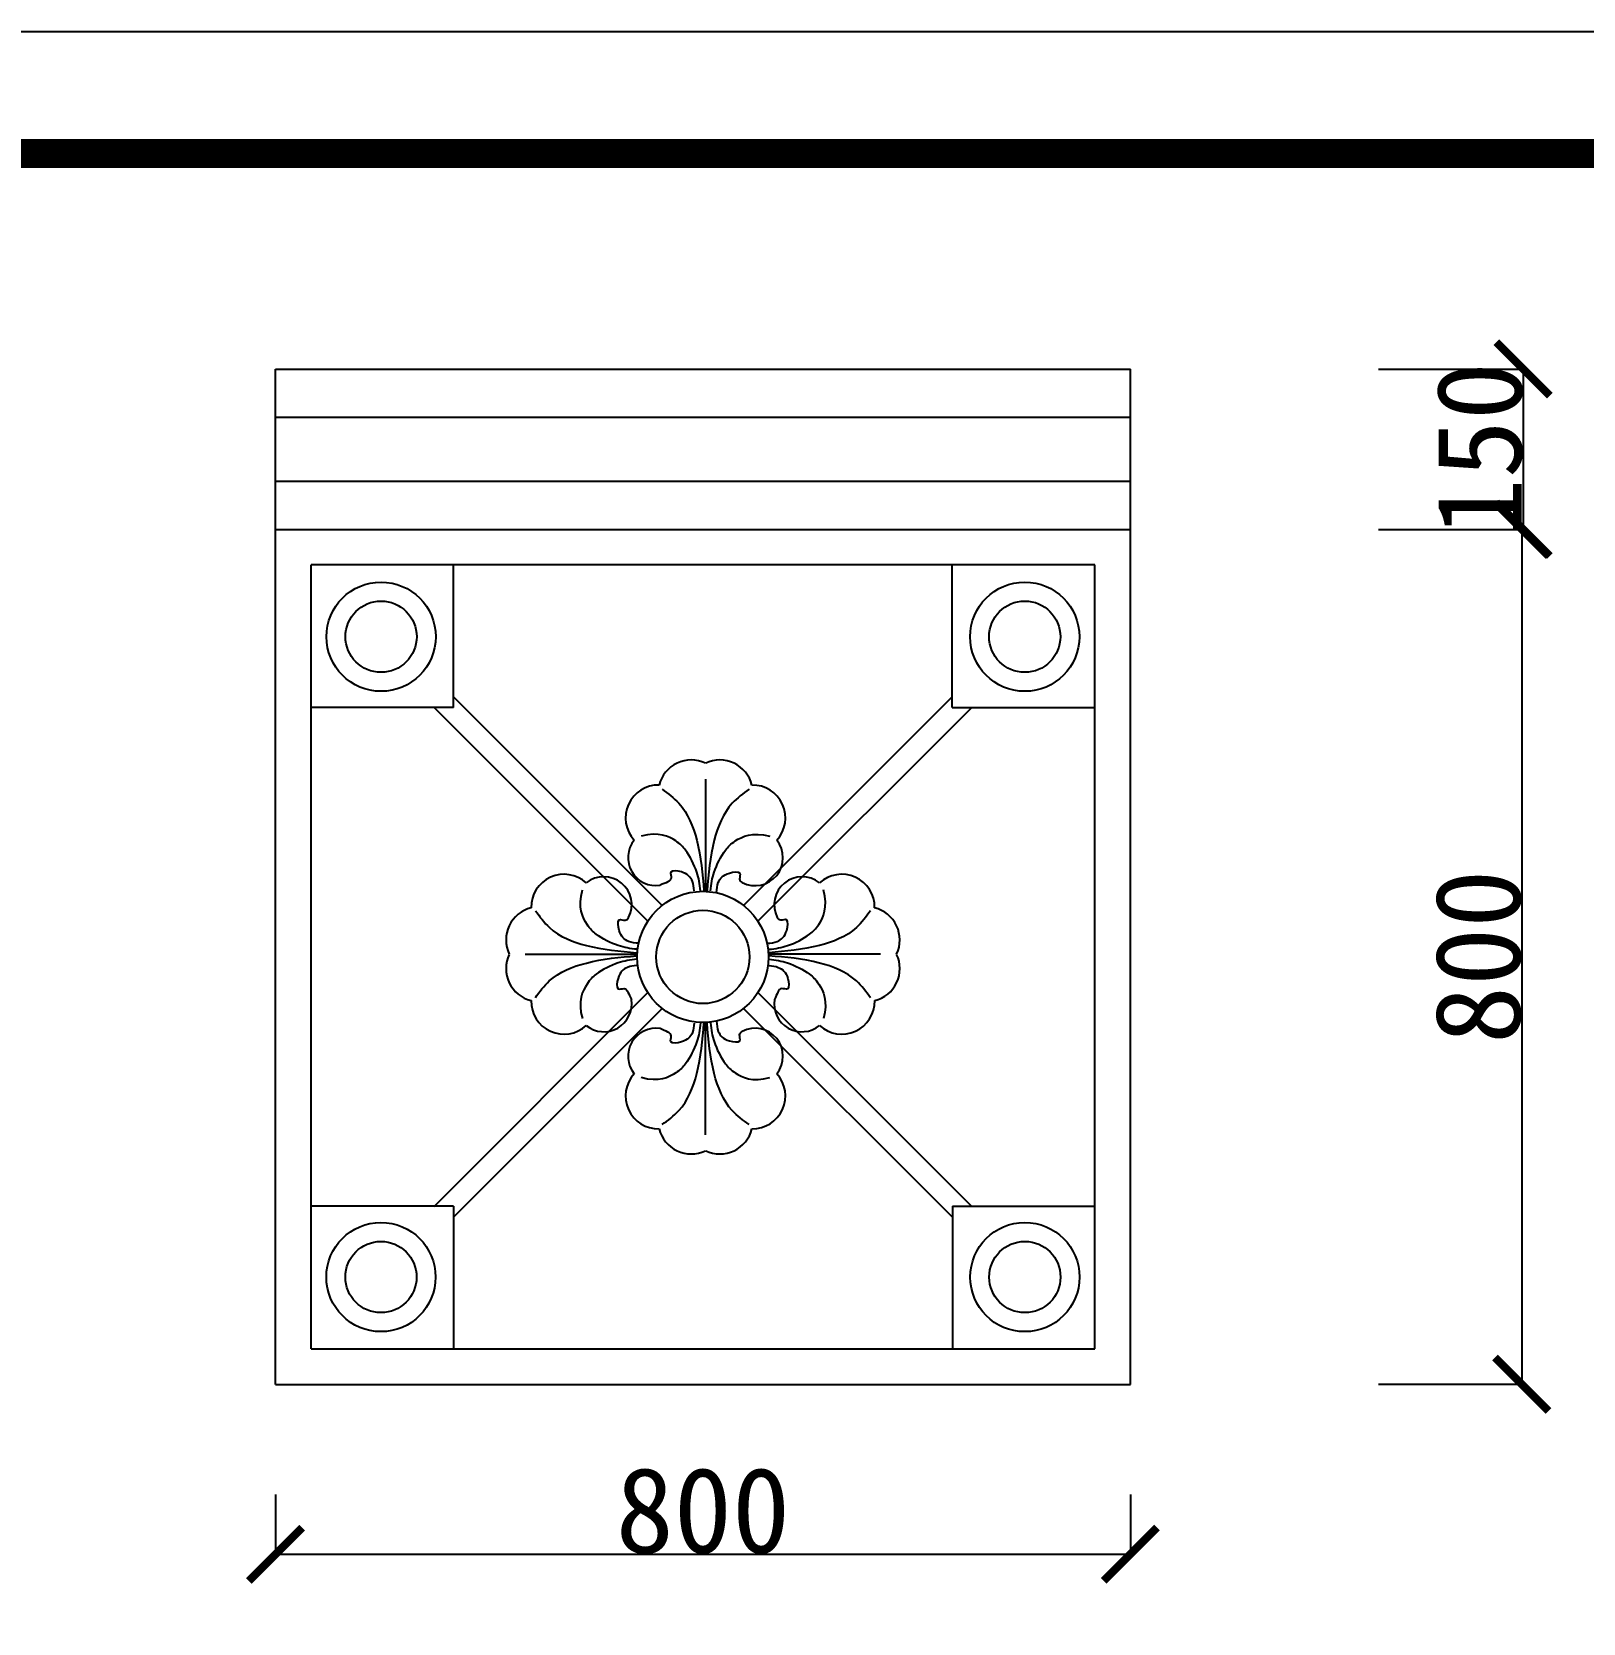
# Model space of a CAD drawing. Extents: x 3172 to 33391, y 13916 to 34175.
# Drawn here: x 16630 to 18082, y 19098 to 20587 of the extents above; entities that cross this region are included whole.
import ezdxf

# ---------------------------------------------------------------- set-up
doc = ezdxf.new("R2010")
doc.units = 0
doc.layers.get('0').update_dxf_attribs({"linetype": 'CONTINUOUS'})
doc.layers.get('DEFPOINTS').update_dxf_attribs({"linetype": 'CONTINUOUS'})
doc.layers.add('2', color=25, linetype='CONTINUOUS')
doc.dimstyles.new('ISO-25', dxfattribs={"dimtxt": 2.5, "dimasz": 2.5, "dimexe": 1.25, "dimexo": 0.625, "dimtad": 1, "dimdec": 4, "dimdsep": 46, "dimlunit": 6, "dimtxsty": 'Standard', "dimcen": 2.5, "dimadec": 0, "dimazin": 0, "dimtfac": 1, "dimtdec": 4, "dimtmove": 0, "dimatfit": 3, "dimfxl": 1, "dimtolj": 1, "dimtzin": 0, "dimarcsym": 0})

# ---------------------------------------------------------------- blocks, each defined once
blk = doc.blocks.new('_ARCHTICK')
at = {"color": 0, "linetype": 'ByBlock', "const_width": 0.15}
blk.add_lwpolyline([(-0.5, -0.5), (0.5, 0.5)], dxfattribs=at)
blk = doc.blocks.new('*D24')
at = {"color": 0, "linetype": 'ByBlock'}
for p, q in [((13899.6, -1864.1), (14036.2, -1864.1)), ((14034.9, -1864.1), (14034.9, -2014.1)), ((13900.2, -2014.1), (14036.2, -2014.1))]:
    blk.add_line(p, q, dxfattribs=at)
at = {"layer": 'DEFPOINTS', "color": 0, "linetype": 'ByBlock'}
for p in [(13899, -1864.1), (13899.6, -2014.1), (14034.9, -2014.1)]:
    blk.add_point(p, dxfattribs=at)
at = {"color": 0, "linetype": 'ByBlock', "xscale": 50, "yscale": 50, "zscale": 50}
for p, rotation in [((14034.9, -1864.1), 90), ((14034.9, -2014.1), 270)]:
    blk.add_blockref('_ARCHTICK', p, dxfattribs=dict(at, rotation=rotation))
at = {"color": 0, "linetype": 'ByBlock', "insert": (13994.3, -1939.1), "char_height": 80, "attachment_point": 5, "rotation": 90}
blk.add_mtext('\\A1;150', dxfattribs=at)
blk = doc.blocks.new('*D22')
at = {"color": 0, "linetype": 'ByBlock'}
for p, q in [((13899.6, -2014.1), (14034.9, -2014.1)), ((14033.7, -2014.1), (14033.7, -2814.1)), ((13899.6, -2814.1), (14034.9, -2814.1))]:
    blk.add_line(p, q, dxfattribs=at)
at = {"layer": 'DEFPOINTS', "color": 0, "linetype": 'ByBlock'}
for p in [(13899, -2014.1), (13899, -2814.1), (14033.7, -2814.1)]:
    blk.add_point(p, dxfattribs=at)
at = {"color": 0, "linetype": 'ByBlock', "xscale": 50, "yscale": 50, "zscale": 50}
for p, rotation in [((14033.7, -2014.1), 90), ((14033.7, -2814.1), 270)]:
    blk.add_blockref('_ARCHTICK', p, dxfattribs=dict(at, rotation=rotation))
at = {"color": 0, "linetype": 'ByBlock', "insert": (13993, -2414.1), "char_height": 80, "attachment_point": 5, "rotation": 90}
blk.add_mtext('\\A1;800', dxfattribs=at)
blk = doc.blocks.new('*D23')
at = {"color": 0, "linetype": 'ByBlock'}
for p, q in [((13099, -2827.4), (13099, -2884.6)), ((13899, -2827.4), (13899, -2884.6)), ((13099, -2883.4), (13899, -2883.4))]:
    blk.add_line(p, q, dxfattribs=at)
at = {"layer": 'DEFPOINTS', "color": 0, "linetype": 'ByBlock'}
for p in [(13099, -2826.7), (13899, -2826.7), (13899, -2883.4)]:
    blk.add_point(p, dxfattribs=at)
at = {"color": 0, "linetype": 'ByBlock', "xscale": 50, "yscale": 50, "zscale": 50, "rotation": 180}
blk.add_blockref('_ARCHTICK', (13099, -2883.4), dxfattribs=at)
at = {"color": 0, "linetype": 'ByBlock', "xscale": 50, "yscale": 50, "zscale": 50}
blk.add_blockref('_ARCHTICK', (13899, -2883.4), dxfattribs=at)
at = {"color": 0, "linetype": 'ByBlock', "insert": (13499, -2842.8), "char_height": 80, "attachment_point": 5}
blk.add_mtext('\\A1;800', dxfattribs=at)
blk = doc.blocks.new('A$C248D52F4')
at = {"color": 7}
blk.add_line((27.6516, 186.63874), (827.6516, 186.63874), dxfattribs=at)
at = {"layer": '2', "color": 7}
for p, q in [((27.6516, 186.63874), (27.6516, 1136.63874)), ((27.6516, 1136.63874), (827.6516, 1136.63874)), ((827.6516, 186.63874), (827.6516, 1136.63874)), ((27.6516, 1091.63874), (827.6516, 1091.63874)), ((27.6516, 1031.63874), (827.6516, 1031.63874)), ((27.6516, 986.63874), (827.6516, 986.63874)), ((60.98493, 219.97207), (60.98493, 953.30541)), ((794.31826, 953.30541), (60.98493, 953.30541)), ((194.31826, 819.97207), (194.31826, 953.30541)), ((660.98493, 819.97207), (660.98493, 953.30541)), ((794.31826, 219.97207), (794.31826, 953.30541)), ((194.31826, 819.97207), (60.98493, 819.97207)), ((176.03861, 819.97207), (376.10576, 619.90492)), ((194.31826, 829.97669), (389.58062, 634.71434)), ((660.98493, 829.97669), (465.72258, 634.71434)), ((679.26459, 819.97207), (479.19743, 619.90492)), ((660.98493, 819.97207), (794.31826, 819.97207)), ((430.10146, 752.87384), (430.05054, 648.39433)), ((261.42993, 589.09251), (365.90945, 589.04767)), ((593.87326, 589.09251), (489.39375, 589.04767)), ((176.06985, 353.1375), (376.10576, 553.17341)), ((679.23334, 353.1375), (479.19743, 553.17341)), ((194.25212, 343.0355), (389.58062, 538.364)), ((661.05108, 343.0355), (465.72258, 538.364)), ((430.10146, 420.20449), (430.05054, 524.684)), ((194.25489, 353.26921), (60.92157, 353.30541)), ((194.25489, 353.26921), (194.21869, 219.93588)), ((661.0483, 353.26921), (794.38163, 353.30541)), ((661.0483, 353.26921), (661.08451, 219.93588)), ((60.98493, 219.97207), (794.31826, 219.97207))]:
    blk.add_line(p, q, dxfattribs=at)
for centre, radius in [((126.48195, 886.22108), 51.11111), ((728.82124, 886.22108), 51.11111), ((126.48195, 886.22108), 33.33333), ((728.82124, 886.22108), 33.33333), ((427.6516, 586.53917), 61.40233), ((427.6516, 586.53917), 43.62456), ((126.40059, 287.03862), 51.11111), ((728.9026, 287.03862), 51.11111), ((126.40059, 287.03862), 33.33333), ((728.9026, 287.03862), 33.33333)]:
    blk.add_circle(centre, radius, dxfattribs=at)
for centre, radius, start, end in [((416.72226, 739.98649), 30.91604, 64.60571409, 166.1526768), ((443.4681, 739.97345), 30.91604, 13.79147998, 115.33844269), ((386.00364, 716.65457), 30.73921, 88.69311235, 222.55173214), ((474.16395, 716.61161), 30.73921, 317.39242464, 91.25104443), ((383.70829, 679.45348), 26.14372, 141.11060326, 278.79932499), ((476.42305, 679.4083), 26.14372, 242.77695298, 38.83355352), ((297.6896, 633.15711), 30.73921, 47.39576011, 181.2543799), ((334.89278, 635.41838), 26.14372, 332.78028845, 128.83688899), ((520.41041, 635.41838), 26.14372, 51.16311101, 207.21971155), ((557.61359, 633.15711), 30.73921, 358.7456201, 132.60423989), ((274.32955, 602.4599), 30.91604, 103.79481545, 205.34177816), ((580.97365, 602.4599), 30.91604, 334.65822184, 76.20518455), ((274.31807, 575.71405), 30.91604, 154.60904956, 256.15601227), ((580.98512, 575.71405), 30.91604, 283.84398773, 25.39095044), ((297.65177, 544.9968), 30.73921, 178.69644782, 312.55506761), ((334.853, 542.70361), 26.14372, 231.11393873, 8.80266046), ((520.4502, 542.70361), 26.14372, 171.19733954, 308.88606127), ((557.65142, 544.9968), 30.73921, 227.44493239, 1.30355218), ((383.70829, 493.62485), 26.14372, 81.20067501, 218.88939674), ((476.42305, 493.67004), 26.14372, 321.16644648, 117.22304702), ((386.00364, 456.42376), 30.73921, 137.44826786, 271.30688765), ((474.16395, 456.46672), 30.73921, 268.74895557, 42.60757536), ((416.72226, 433.09185), 30.91604, 193.8473232, 295.39428591), ((443.4681, 433.10488), 30.91604, 244.66155731, 346.20852002)]:
    blk.add_arc(centre, radius, start, end, dxfattribs=at)
for points, knots in [([(389.39647, 743.42225), (394.97659, 739.37561), (411.06572, 727.70795), (424.78355, 692.71989), (427.31668, 664.19345), (428.58948, 648.38746)], [0, 0, 0, 0, 12.77145668, 36.8238982679, 66.6952349072, 66.6952349072, 66.6952349072, 66.6952349072]), ([(470.79722, 743.38258), (465.21316, 739.34138), (449.11266, 727.68941), (435.36073, 692.71474), (432.79981, 664.19078), (431.5116, 648.38603)], [0, 0, 0, 0, 12.77145668, 36.8238982679, 66.6952349072, 66.6952349072, 66.6952349072, 66.6952349072]), ([(425.37044, 648.26553), (424.79566, 654.86854), (422.51248, 667.00849), (413.54913, 685.04987), (402.69741, 696.00074), (386.17944, 704.0001), (369.92181, 699.4796)], [2.8712070969, 2.8712070969, 2.8712070969, 2.8712070969, 14.0266541778, 28.3575683949, 36.3342964225, 47.9956037798, 47.9956037798, 47.9956037798, 47.9956037798]), ([(434.73052, 648.26097), (435.31173, 654.86341), (437.60675, 667.00114), (446.58767, 685.03376), (457.45006, 695.97406), (473.97582, 703.95731), (490.22904, 699.42097)], [2.8712070969, 2.8712070969, 2.8712070969, 2.8712070969, 14.0266541778, 28.3575683949, 36.3342964225, 47.9956037798, 47.9956037798, 47.9956037798, 47.9956037798]), ([(419.44602, 648.54599), (419.30285, 651.62531), (418.25687, 658.96522), (411.30338, 666.4692), (395.34011, 668.0822), (400.16693, 657.68685), (392.98935, 656.19086), (387.7076, 653.61746)], [4.3381151857, 4.3381151857, 4.3381151857, 4.3381151857, 9.9912139557, 18.4334587005, 23.9297455038, 27.9350437286, 35.3815714995, 35.3815714995, 35.3815714995, 35.3815714995]), ([(440.41371, 646.6896), (440.5212, 650.07738), (441.46202, 657.76108), (448.60739, 665.45707), (464.57223, 667.05452), (460.94697, 659.2668), (463.02604, 657.03374), (464.46346, 656.16045)], [3.8186111776, 3.8186111776, 3.8186111776, 3.8186111776, 9.9912139557, 18.4334587005, 23.9297455038, 27.9350437286, 31.1359569681, 31.1359569681, 31.1359569681, 31.1359569681]), ([(366.04254, 593.72766), (359.44006, 594.30849), (347.3022, 596.60279), (329.26905, 605.58267), (318.32813, 616.44443), (310.34391, 632.96972), (314.87931, 649.2232)], [2.8712070969, 2.8712070969, 2.8712070969, 2.8712070969, 14.0266541778, 28.3575683949, 36.3342964225, 47.9956037798, 47.9956037798, 47.9956037798, 47.9956037798]), ([(489.26066, 593.72766), (495.86313, 594.30849), (508.00099, 596.60279), (526.03414, 605.58267), (536.97507, 616.44443), (544.95928, 632.96972), (540.42389, 649.2232)], [2.8712070969, 2.8712070969, 2.8712070969, 2.8712070969, 14.0266541778, 28.3575683949, 36.3342964225, 47.9956037798, 47.9956037798, 47.9956037798, 47.9956037798]), ([(270.91882, 629.78882), (274.96035, 624.205), (286.61326, 608.10517), (321.58874, 594.35528), (350.11284, 591.79602), (365.91766, 590.50873)], [0, 0, 0, 0, 12.77145668, 36.8238982679, 66.6952349072, 66.6952349072, 66.6952349072, 66.6952349072]), ([(584.38437, 629.78882), (580.34285, 624.205), (568.68993, 608.10517), (533.71446, 594.35528), (505.19035, 591.79602), (489.38553, 590.50873)], [0, 0, 0, 0, 12.77145668, 36.8238982679, 66.6952349072, 66.6952349072, 66.6952349072, 66.6952349072]), ([(367.61358, 599.41095), (364.22579, 599.51823), (356.54204, 600.4586), (348.84563, 607.60353), (347.24725, 623.56828), (355.03518, 619.94347), (357.26812, 622.02267), (358.14133, 623.46013)], [3.8186111776, 3.8186111776, 3.8186111776, 3.8186111776, 9.9912139557, 18.4334587005, 23.9297455038, 27.9350437286, 31.1359569681, 31.1359569681, 31.1359569681, 31.1359569681]), ([(487.68962, 599.41095), (491.0774, 599.51823), (498.76116, 600.4586), (506.45757, 607.60353), (508.05594, 623.56828), (500.26802, 619.94347), (498.03507, 622.02267), (497.16187, 623.46013)], [3.8186111776, 3.8186111776, 3.8186111776, 3.8186111776, 9.9912139557, 18.4334587005, 23.9297455038, 27.9350437286, 31.1359569681, 31.1359569681, 31.1359569681, 31.1359569681]), ([(270.88389, 548.38807), (274.93021, 553.96842), (286.59694, 570.05823), (321.5842, 583.77811), (350.11049, 586.31289), (365.91641, 587.58661)], [0, 0, 0, 0, 12.77145668, 36.8238982679, 66.6952349072, 66.6952349072, 66.6952349072, 66.6952349072]), ([(366.03852, 584.36757), (359.43555, 583.79242), (347.29573, 581.50853), (329.25488, 572.54413), (318.30463, 561.69177), (310.30624, 545.17333), (314.82768, 528.91596)], [2.8712070969, 2.8712070969, 2.8712070969, 2.8712070969, 14.0266541778, 28.3575683949, 36.3342964225, 47.9956037798, 47.9956037798, 47.9956037798, 47.9956037798]), ([(489.26468, 584.36757), (495.86765, 583.79242), (508.00747, 581.50853), (526.04832, 572.54413), (536.99856, 561.69177), (544.99696, 545.17333), (540.47551, 528.91596)], [2.8712070969, 2.8712070969, 2.8712070969, 2.8712070969, 14.0266541778, 28.3575683949, 36.3342964225, 47.9956037798, 47.9956037798, 47.9956037798, 47.9956037798]), ([(584.4193, 548.38807), (580.37298, 553.96842), (568.70626, 570.05823), (533.719, 583.77811), (505.1927, 586.31289), (489.38679, 587.58661)], [0, 0, 0, 0, 12.77145668, 36.8238982679, 66.6952349072, 66.6952349072, 66.6952349072, 66.6952349072]), ([(365.75841, 578.44314), (362.67909, 578.2998), (355.33925, 577.25339), (347.83567, 570.29946), (346.2236, 554.33609), (356.61866, 559.16352), (358.11507, 551.98603), (360.68878, 546.70443)], [4.3381151857, 4.3381151857, 4.3381151857, 4.3381151857, 9.9912139557, 18.4334587005, 23.9297455038, 27.9350437286, 35.3815714995, 35.3815714995, 35.3815714995, 35.3815714995]), ([(489.54479, 578.44314), (492.6241, 578.2998), (499.96395, 577.25339), (507.46752, 570.29946), (509.0796, 554.33609), (498.68453, 559.16352), (497.18812, 551.98603), (494.61441, 546.70443)], [4.3381151857, 4.3381151857, 4.3381151857, 4.3381151857, 9.9912139557, 18.4334587005, 23.9297455038, 27.9350437286, 35.3815714995, 35.3815714995, 35.3815714995, 35.3815714995]), ([(425.37044, 524.8128), (424.79566, 518.2098), (422.51248, 506.06984), (413.54913, 488.02847), (402.69741, 477.07759), (386.17944, 469.07823), (369.92181, 473.59874)], [2.8712070969, 2.8712070969, 2.8712070969, 2.8712070969, 14.0266541778, 28.3575683949, 36.3342964225, 47.9956037798, 47.9956037798, 47.9956037798, 47.9956037798]), ([(419.44602, 524.53234), (419.30285, 521.45302), (418.25687, 514.11311), (411.30338, 506.60913), (395.34011, 504.99613), (400.16693, 515.39148), (392.98935, 516.88747), (387.7076, 519.46087)], [4.3381151857, 4.3381151857, 4.3381151857, 4.3381151857, 9.9912139557, 18.4334587005, 23.9297455038, 27.9350437286, 35.3815714995, 35.3815714995, 35.3815714995, 35.3815714995]), ([(389.39647, 429.65608), (394.97659, 433.70272), (411.06572, 445.37038), (424.78355, 480.35844), (427.31668, 508.88489), (428.58948, 524.69088)], [0, 0, 0, 0, 12.77145668, 36.8238982679, 66.6952349072, 66.6952349072, 66.6952349072, 66.6952349072]), ([(470.79722, 429.69575), (465.21316, 433.73695), (449.11266, 445.38892), (435.36073, 480.3636), (432.79981, 508.88756), (431.5116, 524.6923)], [0, 0, 0, 0, 12.77145668, 36.8238982679, 66.6952349072, 66.6952349072, 66.6952349072, 66.6952349072]), ([(434.73052, 524.81736), (435.31173, 518.21492), (437.60675, 506.0772), (446.58767, 488.04457), (457.45006, 477.10427), (473.97582, 469.12102), (490.22904, 473.65736)], [2.8712070969, 2.8712070969, 2.8712070969, 2.8712070969, 14.0266541778, 28.3575683949, 36.3342964225, 47.9956037798, 47.9956037798, 47.9956037798, 47.9956037798]), ([(440.41371, 526.38873), (440.5212, 523.00095), (441.46202, 515.31726), (448.60739, 507.62126), (464.57223, 506.02381), (460.94697, 513.81153), (463.02604, 516.04459), (464.46346, 516.91788)], [3.8186111776, 3.8186111776, 3.8186111776, 3.8186111776, 9.9912139557, 18.4334587005, 23.9297455038, 27.9350437286, 31.1359569681, 31.1359569681, 31.1359569681, 31.1359569681])]:
    blk.add_open_spline(points, degree=3, knots=knots, dxfattribs=at)
for base, p1, p2, picture, middle in [((1195.09866, 986.63874), (1059.16479, 1136.63874), (1059.78979, 986.63874), '*D24', (1154.47366, 1061.63874)), ((1193.84866, 186.63874), (1059.16479, 986.63874), (1059.16479, 186.63874), '*D22', (1153.22366, 586.63874))]:
    dim = blk.add_linear_dim(base=base, p1=p1, p2=p2, angle=90, dimstyle='ISO-25', override={"dimtxt": 80, "dimasz": 50, "dimblk1": 'ARCHTICK', "dimblk2": 'ARCHTICK', "dimsah": 1})
    dim.commit()
    dim.dimension.update_dxf_attribs({"geometry": picture, "text_midpoint": middle, "insert": (-12839.82039, 3000.74751)})
dim = blk.add_linear_dim(base=(827.6516, 27.65163), p1=(27.6516, 84.30515), p2=(827.6516, 84.30515), dimstyle='ISO-25', override={"dimtxt": 80, "dimasz": 50, "dimblk1": 'ARCHTICK', "dimblk2": 'ARCHTICK', "dimsah": 1})
dim.commit()
dim.dimension.update_dxf_attribs({"geometry": '*D23', "text_midpoint": (427.6516, 68.27663), "insert": (-13071.33358, 2911.04608)})

msp = doc.modelspace()

# ---------------------------------------------------------------- linework, layer by layer
msp.add_lwpolyline([(22702.221, 13915.60471), (22702.221, 20586.55623), (13771.04168, 20586.55623), (13771.04168, 13915.60471)], close=True)
at = {"const_width": 27.3213}
msp.add_lwpolyline([(22588.38223, 14029.44347), (22588.38223, 20472.71746), (13913.86849, 20472.71746), (13913.86849, 14029.44347)], close=True, dxfattribs=at)

# ---------------------------------------------------------------- block references
msp.add_blockref('A$C248D52F4', (16830.24574, 19134.38173))

doc.saveas('drawing.dxf')
